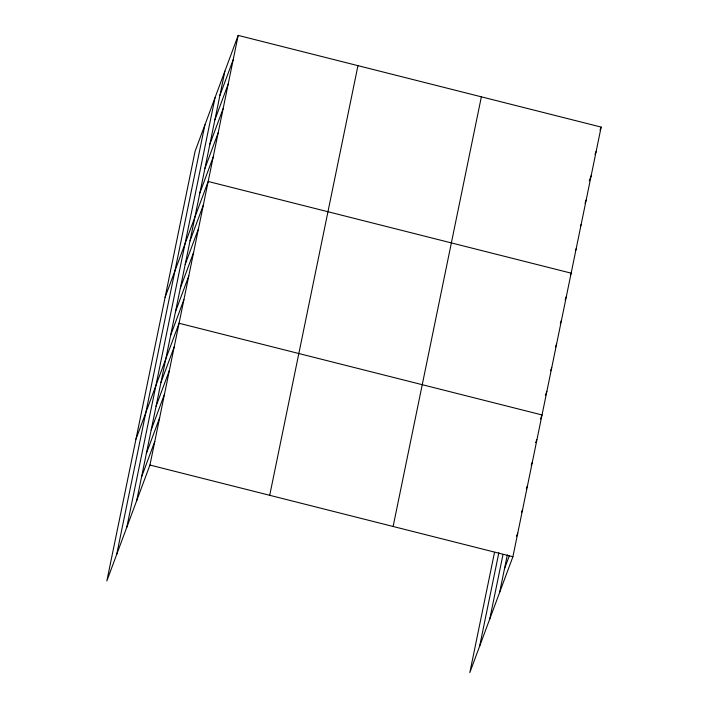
<?xml version="1.0" encoding="UTF-8"?>
<svg xmlns="http://www.w3.org/2000/svg" width="708" height="708" viewBox="0 0 708 708"><rect width="100%" height="100%" fill="white"/><g stroke="black" fill="none" stroke-linecap="round" stroke-linejoin="round"><path stroke-width="1.06" d="M116.678 554.47L204.931 124.82M126.812 527.221L215.064 97.571M136.653 500.777L224.896 71.127M238.18 35.4L195.098 151.264L106.846 580.914L149.937 465.05L238.18 35.4L601.154 127.086L512.902 556.736L469.82 672.6L494.529 552.302M269.713 495.299L357.965 65.658M393.126 526.478L481.369 96.828M479.652 646.156L498.848 552.709M489.786 618.907L503.025 554.461M499.618 592.463L507.344 554.868M219.896 95.474L233.18 59.746M214.896 119.82L228.18 84.093M209.895 144.167L223.179 108.439M204.895 168.513L218.179 132.785M199.895 192.859L213.179 157.132M165.088 297.342L208.179 181.478L571.152 273.164L570.391 275.208M190.036 240.835L203.329 205.108M185.186 264.465L198.47 228.737M180.336 288.103L193.62 252.375M175.478 311.732L188.762 276.005M170.628 335.362L183.912 299.634M135.971 439.128L179.062 323.264L542.027 414.95L540.505 419.03M160.92 382.621L174.203 346.893M156.061 406.25L169.354 370.523M151.211 429.88L164.495 394.152M146.361 453.509L159.645 417.782M141.503 477.139L154.787 441.411M600.012 130.148L601.154 127.086M595.012 154.494L596.154 151.432M589.251 180.885L591.153 175.779M585.012 203.187L586.153 200.125M580.392 226.516L581.153 224.471M575.392 250.862L576.153 248.818M565.161 299.865L566.294 296.794M560.302 323.494L561.444 320.432M555.453 347.124L556.585 344.061M550.594 370.753L551.736 367.691M545.364 395.4L546.877 391.32M535.655 442.668L536.797 439.606M531.186 465.271L532.319 462.209M526.327 488.901L527.469 485.838M521.477 512.539L522.61 509.477M504.477 568.834L509.406 555.559M516.619 536.168L517.76 533.106M149.937 465.05L512.902 556.736"/></g></svg>
